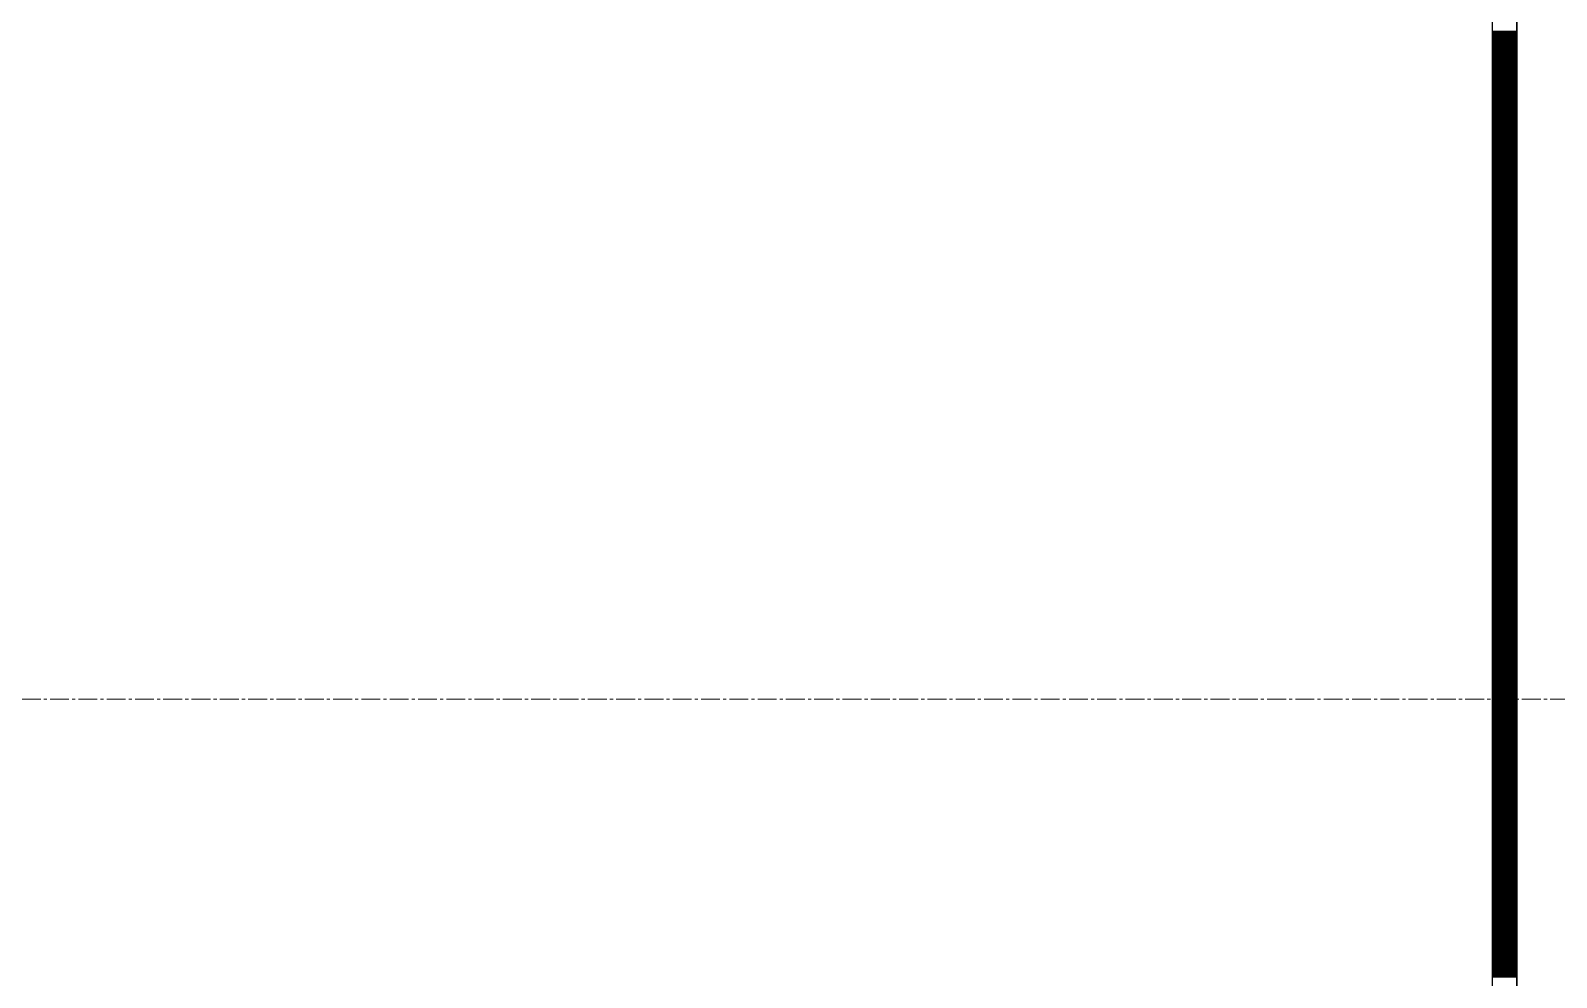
# Model space of a CAD drawing. Header units: millimetres. Extents: x -231292 to 573618, y -153144 to 564035.
# Drawn here: x 7073 to 8613, y 202186 to 203142 of the extents above; entities that cross this region are included whole.
import ezdxf

# ---------------------------------------------------------------- set-up
doc = ezdxf.new("R2010")
doc.units = ezdxf.units.MM
doc.linetypes.add('CENTER2', pattern=[28.575, 19.05, -3.175, 3.175, -3.175])
doc.layers.get('0').update_dxf_attribs({"color": 250})
doc.layers.get('Defpoints').update_dxf_attribs({"color": 250})
for name, color, linetype, lineweight in [('АР_Тонкая', 250, 'Continuous', 5), ('АР_Штриховка', 250, 'Continuous', 0), ('РД_Оси_100', 250, 'Continuous', 0), ('РД_Оси_размер', 250, 'Continuous', 0)]:
    doc.layers.add(name, color=color, linetype=linetype, lineweight=lineweight)
doc.styles.add('style1', font='ARIALN.TTF')
doc.dimstyles.new('Dim100_ареал', dxfattribs={"dimscale": 100, "dimtxt": 2.5, "dimasz": 1, "dimexe": 1, "dimexo": 1, "dimgap": 0.5, "dimtad": 1, "dimzin": 12, "dimdsep": 46, "dimtxsty": 'style1', "dimblk": 'ARCHTICK', "dimcen": 1, "dimdle": 1, "dimclrd": 256, "dimclre": 256, "dimaunit": 1, "dimadec": 0, "dimazin": 3, "dimtfac": 1, "dimtmove": 1, "dimatfit": 3, "dimldrblk": 'OPEN30', "dimfxl": 2, "dimfxlon": 1, "dimtolj": 1, "dimtzin": 0, "dimlwd": 9, "dimlwe": 9, "dimarcsym": 0})

# ---------------------------------------------------------------- blocks, each defined once
blk = doc.blocks.new('_ArchTick')
at = {"color": 0, "linetype": 'ByBlock', "const_width": 0.15}
blk.add_lwpolyline([(-0.5, -0.5), (0.5, 0.5)], dxfattribs=at)
blk = doc.blocks.new('*D175')
at = {"layer": 'Defpoints', "color": 0, "transparency": 16777216}
for p in [(1193587.3, 151813.2), (1194587.3, 151813.2), (1194587.3, 149113.2)]:
    blk.add_point(p, dxfattribs=at)
at = {"layer": 'РД_Оси_размер', "lineweight": 9, "transparency": 16777216}
for p, q in [((1193587.3, 149013.2), (1193587.3, 151913.2)), ((1193787.3, 151813.2), (1193487.3, 151813.2)), ((1193787.3, 149113.2), (1193487.3, 149113.2))]:
    blk.add_line(p, q, dxfattribs=at)
at = {"layer": 'РД_Оси_размер', "lineweight": 9, "transparency": 16777216, "xscale": 100, "yscale": 100, "zscale": 100}
for p, rotation in [((1193587.3, 151813.2), 90), ((1193587.3, 149113.2), 270)]:
    blk.add_blockref('_ArchTick', p, dxfattribs=dict(at, rotation=rotation))
at = {"layer": 'РД_Оси_размер', "color": 0, "transparency": 16777216, "insert": (1193179.9, 150463.2), "char_height": 700, "attachment_point": 5, "rotation": 90, "style": 'style1'}
blk.add_mtext('\\A1;2700', dxfattribs=at)
blk = doc.blocks.new('_Open30')
at = {"color": 0, "linetype": 'ByBlock', "lineweight": -2}
for p, q in [((-1, 0.268), (0, 0)), ((0, 0), (-1, -0.268)), ((0, 0), (-1, 0))]:
    blk.add_line(p, q, dxfattribs=at)
blk = doc.blocks.new('*D176')
at = {"layer": 'Defpoints', "color": 0, "transparency": 16777216}
for p in [(1193587.3, 156013.2), (1194587.3, 156013.2), (1194587.3, 151813.2)]:
    blk.add_point(p, dxfattribs=at)
at = {"layer": 'РД_Оси_размер', "lineweight": 9, "transparency": 16777216}
for p, q in [((1193587.3, 151713.2), (1193587.3, 156113.2)), ((1193787.3, 156013.2), (1193487.3, 156013.2)), ((1193787.3, 151813.2), (1193487.3, 151813.2))]:
    blk.add_line(p, q, dxfattribs=at)
at = {"layer": 'РД_Оси_размер', "lineweight": 9, "transparency": 16777216, "xscale": 100, "yscale": 100, "zscale": 100}
for p, rotation in [((1193587.3, 156013.2), 90), ((1193587.3, 151813.2), 270)]:
    blk.add_blockref('_ArchTick', p, dxfattribs=dict(at, rotation=rotation))
at = {"layer": 'РД_Оси_размер', "color": 0, "transparency": 16777216, "insert": (1193179.9, 153913.2), "char_height": 700, "attachment_point": 5, "rotation": 90, "style": 'style1'}
blk.add_mtext('\\A1;4200', dxfattribs=at)
blk = doc.blocks.new('оси_рен')
at = {"layer": 'РД_Оси_100', "color": 251, "linetype": 'CENTER2', "true_color": 0x636466}
blk.add_line((1225207.916, 151813.25), (1189697.958, 151813.25), dxfattribs=at)
at = {"layer": 'РД_Оси_размер', "color": 251, "true_color": 0x636466}
for base, p1, p2, picture, middle in [((1193587.313, 156013.25), (1194587.313, 151813.25), (1194587.313, 156013.25), '*D176', (1193179.912, 153913.25)), ((1193587.313, 151813.25), (1194587.313, 149113.25), (1194587.313, 151813.25), '*D175', (1193179.912, 150463.25))]:
    dim = blk.add_linear_dim(base=base, p1=p1, p2=p2, angle=90, dimstyle='Dim100_ареал', override={"dimtxt": 7}, dxfattribs=at)
    dim.commit()
    dim.dimension.update_dxf_attribs({"geometry": picture, "text_midpoint": middle})

msp = doc.modelspace()

# ---------------------------------------------------------------- linework, layer by layer
at = {"layer": 'АР_Тонкая', "color": 18, "linetype": 'Continuous', "lineweight": 25, "true_color": 0x000000}
for p, q in [((8548.243, 263866.253), (8548.243, 187666.253)), ((8573.243, 263866.253), (8573.243, 187666.253)), ((8573.243, 187666.253), (8573.243, 263866.253))]:
    msp.add_line(p, q, dxfattribs=at)
at = {"layer": 'АР_Штриховка', "color": 18, "linetype": 'Continuous', "lineweight": 25, "true_color": 0x000000}
for p, q in [((8548.243, 203141.002), (8573.243, 203141.002)), ((8548.243, 203140.002), (8573.243, 203140.002)), ((8548.243, 203139.002), (8573.243, 203139.002)), ((8548.243, 203138.002), (8573.243, 203138.002)), ((8548.243, 203137.002), (8573.243, 203137.002)), ((8548.243, 203136.002), (8573.243, 203136.002)), ((8548.243, 203135.002), (8573.243, 203135.002)), ((8548.243, 203134.002), (8573.243, 203134.002)), ((8548.243, 203133.002), (8573.243, 203133.002)), ((8548.243, 203132.002), (8573.243, 203132.002)), ((8548.243, 203131.002), (8573.243, 203131.002)), ((8548.243, 203130.002), (8573.243, 203130.002)), ((8548.243, 203129.002), (8573.243, 203129.002)), ((8548.243, 203128.002), (8573.243, 203128.002)), ((8548.243, 203127.002), (8573.243, 203127.002)), ((8548.243, 203126.002), (8573.243, 203126.002)), ((8548.243, 203125.002), (8573.243, 203125.002)), ((8548.243, 203124.002), (8573.243, 203124.002)), ((8548.243, 203123.002), (8573.243, 203123.002)), ((8548.243, 203122.002), (8573.243, 203122.002)), ((8548.243, 203121.002), (8573.243, 203121.002)), ((8548.243, 203120.002), (8573.243, 203120.002)), ((8548.243, 203119.002), (8573.243, 203119.002)), ((8548.243, 203118.002), (8573.243, 203118.002)), ((8548.243, 203117.002), (8573.243, 203117.002)), ((8548.243, 203116.002), (8573.243, 203116.002)), ((8548.243, 203115.002), (8573.243, 203115.002)), ((8548.243, 203114.002), (8573.243, 203114.002)), ((8548.243, 203113.002), (8573.243, 203113.002)), ((8548.243, 203112.002), (8573.243, 203112.002)), ((8548.243, 203111.002), (8573.243, 203111.002)), ((8548.243, 203110.002), (8573.243, 203110.002)), ((8548.243, 203109.002), (8573.243, 203109.002)), ((8548.243, 203108.002), (8573.243, 203108.002)), ((8548.243, 203107.002), (8573.243, 203107.002)), ((8548.243, 203106.002), (8573.243, 203106.002)), ((8548.243, 203105.002), (8573.243, 203105.002)), ((8548.243, 203104.002), (8573.243, 203104.002)), ((8548.243, 203103.002), (8573.243, 203103.002)), ((8548.243, 203102.002), (8573.243, 203102.002)), ((8548.243, 203101.002), (8573.243, 203101.002)), ((8548.243, 203100.002), (8573.243, 203100.002)), ((8548.243, 203099.002), (8573.243, 203099.002)), ((8548.243, 203098.002), (8573.243, 203098.002)), ((8548.243, 203097.002), (8573.243, 203097.002)), ((8548.243, 203096.002), (8573.243, 203096.002)), ((8548.243, 203095.002), (8573.243, 203095.002)), ((8548.243, 203094.002), (8573.243, 203094.002)), ((8548.243, 203093.002), (8573.243, 203093.002)), ((8548.243, 203092.002), (8573.243, 203092.002)), ((8548.243, 203091.002), (8573.243, 203091.002)), ((8548.243, 203090.002), (8573.243, 203090.002)), ((8548.243, 203089.002), (8573.243, 203089.002)), ((8548.243, 203088.002), (8573.243, 203088.002)), ((8548.243, 203087.002), (8573.243, 203087.002)), ((8548.243, 203086.002), (8573.243, 203086.002)), ((8548.243, 203085.002), (8573.243, 203085.002)), ((8548.243, 203084.002), (8573.243, 203084.002)), ((8548.243, 203083.002), (8573.243, 203083.002)), ((8548.243, 203082.002), (8573.243, 203082.002)), ((8548.243, 203081.002), (8573.243, 203081.002)), ((8548.243, 203080.002), (8573.243, 203080.002)), ((8548.243, 203079.002), (8573.243, 203079.002)), ((8548.243, 203078.002), (8573.243, 203078.002)), ((8548.243, 203077.002), (8573.243, 203077.002)), ((8548.243, 203076.002), (8573.243, 203076.002)), ((8548.243, 203075.002), (8573.243, 203075.002)), ((8548.243, 203074.002), (8573.243, 203074.002)), ((8548.243, 203073.002), (8573.243, 203073.002)), ((8548.243, 203072.002), (8573.243, 203072.002)), ((8548.243, 203071.002), (8573.243, 203071.002)), ((8548.243, 203070.002), (8573.243, 203070.002)), ((8548.243, 203069.002), (8573.243, 203069.002)), ((8548.243, 203068.002), (8573.243, 203068.002)), ((8548.243, 203067.002), (8573.243, 203067.002)), ((8548.243, 203066.002), (8573.243, 203066.002)), ((8548.243, 203065.002), (8573.243, 203065.002)), ((8548.243, 203064.002), (8573.243, 203064.002)), ((8548.243, 203063.002), (8573.243, 203063.002)), ((8548.243, 203062.002), (8573.243, 203062.002)), ((8548.243, 203061.002), (8573.243, 203061.002)), ((8548.243, 203060.002), (8573.243, 203060.002)), ((8548.243, 203059.002), (8573.243, 203059.002)), ((8548.243, 203058.002), (8573.243, 203058.002)), ((8548.243, 203057.002), (8573.243, 203057.002)), ((8548.243, 203056.002), (8573.243, 203056.002)), ((8548.243, 203055.002), (8573.243, 203055.002)), ((8548.243, 203054.002), (8573.243, 203054.002)), ((8548.243, 203053.002), (8573.243, 203053.002)), ((8548.243, 203052.002), (8573.243, 203052.002)), ((8548.243, 203051.002), (8573.243, 203051.002)), ((8548.243, 203050.002), (8573.243, 203050.002)), ((8548.243, 203049.002), (8573.243, 203049.002)), ((8548.243, 203048.002), (8573.243, 203048.002)), ((8548.243, 203047.002), (8573.243, 203047.002)), ((8548.243, 203046.002), (8573.243, 203046.002)), ((8548.243, 203045.002), (8573.243, 203045.002)), ((8548.243, 203044.002), (8573.243, 203044.002)), ((8548.243, 203043.002), (8573.243, 203043.002)), ((8548.243, 203042.002), (8573.243, 203042.002)), ((8548.243, 203041.002), (8573.243, 203041.002)), ((8548.243, 203040.002), (8573.243, 203040.002)), ((8548.243, 203039.002), (8573.243, 203039.002)), ((8548.243, 203038.002), (8573.243, 203038.002)), ((8548.243, 203037.002), (8573.243, 203037.002)), ((8548.243, 203036.002), (8573.243, 203036.002)), ((8548.243, 203035.002), (8573.243, 203035.002)), ((8548.243, 203034.002), (8573.243, 203034.002)), ((8548.243, 203033.002), (8573.243, 203033.002)), ((8548.243, 203032.002), (8573.243, 203032.002)), ((8548.243, 203031.002), (8573.243, 203031.002)), ((8548.243, 203030.002), (8573.243, 203030.002)), ((8548.243, 203029.002), (8573.243, 203029.002)), ((8548.243, 203028.002), (8573.243, 203028.002)), ((8548.243, 203027.002), (8573.243, 203027.002)), ((8548.243, 203026.002), (8573.243, 203026.002)), ((8548.243, 203025.002), (8573.243, 203025.002)), ((8548.243, 203024.002), (8573.243, 203024.002)), ((8548.243, 203023.002), (8573.243, 203023.002)), ((8548.243, 203022.002), (8573.243, 203022.002)), ((8548.243, 203021.002), (8573.243, 203021.002)), ((8548.243, 203020.002), (8573.243, 203020.002)), ((8548.243, 203019.002), (8573.243, 203019.002)), ((8548.243, 203018.002), (8573.243, 203018.002)), ((8548.243, 203017.002), (8573.243, 203017.002)), ((8548.243, 203016.002), (8573.243, 203016.002)), ((8548.243, 203015.002), (8573.243, 203015.002)), ((8548.243, 203014.002), (8573.243, 203014.002)), ((8548.243, 203013.002), (8573.243, 203013.002)), ((8548.243, 203012.002), (8573.243, 203012.002)), ((8548.243, 203011.002), (8573.243, 203011.002)), ((8548.243, 203010.002), (8573.243, 203010.002)), ((8548.243, 203009.002), (8573.243, 203009.002)), ((8548.243, 203008.002), (8573.243, 203008.002)), ((8548.243, 203007.002), (8573.243, 203007.002)), ((8548.243, 203006.002), (8573.243, 203006.002)), ((8548.243, 203005.002), (8573.243, 203005.002)), ((8548.243, 203004.002), (8573.243, 203004.002)), ((8548.243, 203003.002), (8573.243, 203003.002)), ((8548.243, 203002.002), (8573.243, 203002.002)), ((8548.243, 203001.002), (8573.243, 203001.002)), ((8548.243, 203000.002), (8573.243, 203000.002)), ((8548.243, 202999.002), (8573.243, 202999.002)), ((8548.243, 202998.002), (8573.243, 202998.002)), ((8548.243, 202997.002), (8573.243, 202997.002)), ((8548.243, 202996.002), (8573.243, 202996.002)), ((8548.243, 202995.002), (8573.243, 202995.002)), ((8548.243, 202994.002), (8573.243, 202994.002)), ((8548.243, 202993.002), (8573.243, 202993.002)), ((8548.243, 202992.002), (8573.243, 202992.002)), ((8548.243, 202991.002), (8573.243, 202991.002)), ((8548.243, 202990.002), (8573.243, 202990.002)), ((8548.243, 202989.002), (8573.243, 202989.002)), ((8548.243, 202988.002), (8573.243, 202988.002)), ((8548.243, 202987.002), (8573.243, 202987.002)), ((8548.243, 202986.002), (8573.243, 202986.002)), ((8548.243, 202985.002), (8573.243, 202985.002)), ((8548.243, 202984.002), (8573.243, 202984.002)), ((8548.243, 202983.002), (8573.243, 202983.002)), ((8548.243, 202982.002), (8573.243, 202982.002)), ((8548.243, 202981.002), (8573.243, 202981.002)), ((8548.243, 202980.002), (8573.243, 202980.002)), ((8548.243, 202979.002), (8573.243, 202979.002)), ((8548.243, 202978.002), (8573.243, 202978.002)), ((8548.243, 202977.002), (8573.243, 202977.002)), ((8548.243, 202976.002), (8573.243, 202976.002)), ((8548.243, 202975.002), (8573.243, 202975.002)), ((8548.243, 202974.002), (8573.243, 202974.002)), ((8548.243, 202973.002), (8573.243, 202973.002)), ((8548.243, 202972.002), (8573.243, 202972.002)), ((8548.243, 202971.002), (8573.243, 202971.002)), ((8548.243, 202970.002), (8573.243, 202970.002)), ((8548.243, 202969.002), (8573.243, 202969.002)), ((8548.243, 202968.002), (8573.243, 202968.002)), ((8548.243, 202967.002), (8573.243, 202967.002)), ((8548.243, 202966.002), (8573.243, 202966.002)), ((8548.243, 202965.002), (8573.243, 202965.002)), ((8548.243, 202964.002), (8573.243, 202964.002)), ((8548.243, 202963.002), (8573.243, 202963.002)), ((8548.243, 202962.002), (8573.243, 202962.002)), ((8548.243, 202961.002), (8573.243, 202961.002)), ((8548.243, 202960.002), (8573.243, 202960.002)), ((8548.243, 202959.002), (8573.243, 202959.002)), ((8548.243, 202958.002), (8573.243, 202958.002)), ((8548.243, 202957.002), (8573.243, 202957.002)), ((8548.243, 202956.002), (8573.243, 202956.002)), ((8548.243, 202955.002), (8573.243, 202955.002)), ((8548.243, 202954.002), (8573.243, 202954.002)), ((8548.243, 202953.002), (8573.243, 202953.002)), ((8548.243, 202952.002), (8573.243, 202952.002)), ((8548.243, 202951.002), (8573.243, 202951.002)), ((8548.243, 202950.002), (8573.243, 202950.002)), ((8548.243, 202949.002), (8573.243, 202949.002)), ((8548.243, 202948.002), (8573.243, 202948.002)), ((8548.243, 202947.002), (8573.243, 202947.002)), ((8548.243, 202946.002), (8573.243, 202946.002)), ((8548.243, 202945.002), (8573.243, 202945.002)), ((8548.243, 202944.002), (8573.243, 202944.002)), ((8548.243, 202943.002), (8573.243, 202943.002)), ((8548.243, 202942.002), (8573.243, 202942.002)), ((8548.243, 202941.002), (8573.243, 202941.002)), ((8548.243, 202940.002), (8573.243, 202940.002)), ((8548.243, 202939.002), (8573.243, 202939.002)), ((8548.243, 202938.002), (8573.243, 202938.002)), ((8548.243, 202937.002), (8573.243, 202937.002)), ((8548.243, 202936.002), (8573.243, 202936.002)), ((8548.243, 202935.002), (8573.243, 202935.002)), ((8548.243, 202934.002), (8573.243, 202934.002)), ((8548.243, 202933.002), (8573.243, 202933.002)), ((8548.243, 202932.002), (8573.243, 202932.002)), ((8548.243, 202931.002), (8573.243, 202931.002)), ((8548.243, 202930.002), (8573.243, 202930.002)), ((8548.243, 202929.002), (8573.243, 202929.002)), ((8548.243, 202928.002), (8573.243, 202928.002)), ((8548.243, 202927.002), (8573.243, 202927.002)), ((8548.243, 202926.002), (8573.243, 202926.002)), ((8548.243, 202925.002), (8573.243, 202925.002)), ((8548.243, 202924.002), (8573.243, 202924.002)), ((8548.243, 202923.002), (8573.243, 202923.002)), ((8548.243, 202922.002), (8573.243, 202922.002)), ((8548.243, 202921.002), (8573.243, 202921.002)), ((8548.243, 202920.002), (8573.243, 202920.002)), ((8548.243, 202919.002), (8573.243, 202919.002)), ((8548.243, 202918.002), (8573.243, 202918.002)), ((8548.243, 202917.002), (8573.243, 202917.002)), ((8548.243, 202916.002), (8573.243, 202916.002)), ((8548.243, 202915.002), (8573.243, 202915.002)), ((8548.243, 202914.002), (8573.243, 202914.002)), ((8548.243, 202913.002), (8573.243, 202913.002)), ((8548.243, 202912.002), (8573.243, 202912.002)), ((8548.243, 202911.002), (8573.243, 202911.002)), ((8548.243, 202910.002), (8573.243, 202910.002)), ((8548.243, 202909.002), (8573.243, 202909.002)), ((8548.243, 202908.002), (8573.243, 202908.002)), ((8548.243, 202907.002), (8573.243, 202907.002)), ((8548.243, 202906.002), (8573.243, 202906.002)), ((8548.243, 202905.002), (8573.243, 202905.002)), ((8548.243, 202904.002), (8573.243, 202904.002)), ((8548.243, 202903.002), (8573.243, 202903.002)), ((8548.243, 202902.002), (8573.243, 202902.002)), ((8548.243, 202901.002), (8573.243, 202901.002)), ((8548.243, 202900.002), (8573.243, 202900.002)), ((8548.243, 202899.002), (8573.243, 202899.002)), ((8548.243, 202898.002), (8573.243, 202898.002)), ((8548.243, 202897.002), (8573.243, 202897.002)), ((8548.243, 202896.002), (8573.243, 202896.002)), ((8548.243, 202895.002), (8573.243, 202895.002)), ((8548.243, 202894.002), (8573.243, 202894.002)), ((8548.243, 202893.002), (8573.243, 202893.002)), ((8548.243, 202892.002), (8573.243, 202892.002)), ((8548.243, 202891.002), (8573.243, 202891.002)), ((8548.243, 202890.002), (8573.243, 202890.002)), ((8548.243, 202889.002), (8573.243, 202889.002)), ((8548.243, 202888.002), (8573.243, 202888.002)), ((8548.243, 202887.002), (8573.243, 202887.002)), ((8548.243, 202886.002), (8573.243, 202886.002)), ((8548.243, 202885.002), (8573.243, 202885.002)), ((8548.243, 202884.002), (8573.243, 202884.002)), ((8548.243, 202883.002), (8573.243, 202883.002)), ((8548.243, 202882.002), (8573.243, 202882.002)), ((8548.243, 202881.002), (8573.243, 202881.002)), ((8548.243, 202880.002), (8573.243, 202880.002)), ((8548.243, 202879.002), (8573.243, 202879.002)), ((8548.243, 202878.002), (8573.243, 202878.002)), ((8548.243, 202877.002), (8573.243, 202877.002)), ((8548.243, 202876.002), (8573.243, 202876.002)), ((8548.243, 202875.002), (8573.243, 202875.002)), ((8548.243, 202874.002), (8573.243, 202874.002)), ((8548.243, 202873.002), (8573.243, 202873.002)), ((8548.243, 202872.002), (8573.243, 202872.002)), ((8548.243, 202871.002), (8573.243, 202871.002)), ((8548.243, 202870.002), (8573.243, 202870.002)), ((8548.243, 202869.002), (8573.243, 202869.002)), ((8548.243, 202868.002), (8573.243, 202868.002)), ((8548.243, 202867.002), (8573.243, 202867.002)), ((8548.243, 202866.002), (8573.243, 202866.002)), ((8548.243, 202865.002), (8573.243, 202865.002)), ((8548.243, 202864.002), (8573.243, 202864.002)), ((8548.243, 202863.002), (8573.243, 202863.002)), ((8548.243, 202862.002), (8573.243, 202862.002)), ((8548.243, 202861.002), (8573.243, 202861.002)), ((8548.243, 202860.002), (8573.243, 202860.002)), ((8548.243, 202859.002), (8573.243, 202859.002)), ((8548.243, 202858.002), (8573.243, 202858.002)), ((8548.243, 202857.002), (8573.243, 202857.002)), ((8548.243, 202856.002), (8573.243, 202856.002)), ((8548.243, 202855.002), (8573.243, 202855.002)), ((8548.243, 202854.002), (8573.243, 202854.002)), ((8548.243, 202853.002), (8573.243, 202853.002)), ((8548.243, 202852.002), (8573.243, 202852.002)), ((8548.243, 202851.002), (8573.243, 202851.002)), ((8548.243, 202850.002), (8573.243, 202850.002)), ((8548.243, 202849.002), (8573.243, 202849.002)), ((8548.243, 202848.002), (8573.243, 202848.002)), ((8548.243, 202847.002), (8573.243, 202847.002)), ((8548.243, 202846.002), (8573.243, 202846.002)), ((8548.243, 202845.002), (8573.243, 202845.002)), ((8548.243, 202844.002), (8573.243, 202844.002)), ((8548.243, 202843.002), (8573.243, 202843.002)), ((8548.243, 202842.002), (8573.243, 202842.002)), ((8548.243, 202841.002), (8573.243, 202841.002)), ((8548.243, 202840.002), (8573.243, 202840.002)), ((8548.243, 202839.002), (8573.243, 202839.002)), ((8548.243, 202838.002), (8573.243, 202838.002)), ((8548.243, 202837.002), (8573.243, 202837.002)), ((8548.243, 202836.002), (8573.243, 202836.002)), ((8548.243, 202835.002), (8573.243, 202835.002)), ((8548.243, 202834.002), (8573.243, 202834.002)), ((8548.243, 202833.002), (8573.243, 202833.002)), ((8548.243, 202832.002), (8573.243, 202832.002)), ((8548.243, 202831.002), (8573.243, 202831.002)), ((8548.243, 202830.002), (8573.243, 202830.002)), ((8548.243, 202829.002), (8573.243, 202829.002)), ((8548.243, 202828.002), (8573.243, 202828.002)), ((8548.243, 202827.002), (8573.243, 202827.002)), ((8548.243, 202826.002), (8573.243, 202826.002)), ((8548.243, 202825.002), (8573.243, 202825.002)), ((8548.243, 202824.002), (8573.243, 202824.002)), ((8548.243, 202823.002), (8573.243, 202823.002)), ((8548.243, 202822.002), (8573.243, 202822.002)), ((8548.243, 202821.002), (8573.243, 202821.002)), ((8548.243, 202820.002), (8573.243, 202820.002)), ((8548.243, 202819.002), (8573.243, 202819.002)), ((8548.243, 202818.002), (8573.243, 202818.002)), ((8548.243, 202817.002), (8573.243, 202817.002)), ((8548.243, 202816.002), (8573.243, 202816.002)), ((8548.243, 202815.002), (8573.243, 202815.002)), ((8548.243, 202814.002), (8573.243, 202814.002)), ((8548.243, 202813.002), (8573.243, 202813.002)), ((8548.243, 202812.002), (8573.243, 202812.002)), ((8548.243, 202811.002), (8573.243, 202811.002)), ((8548.243, 202810.002), (8573.243, 202810.002)), ((8548.243, 202809.002), (8573.243, 202809.002)), ((8548.243, 202808.002), (8573.243, 202808.002)), ((8548.243, 202807.002), (8573.243, 202807.002)), ((8548.243, 202806.002), (8573.243, 202806.002)), ((8548.243, 202805.002), (8573.243, 202805.002)), ((8548.243, 202804.002), (8573.243, 202804.002)), ((8548.243, 202803.002), (8573.243, 202803.002)), ((8548.243, 202802.002), (8573.243, 202802.002)), ((8548.243, 202801.002), (8573.243, 202801.002)), ((8548.243, 202800.002), (8573.243, 202800.002)), ((8548.243, 202799.002), (8573.243, 202799.002)), ((8548.243, 202798.002), (8573.243, 202798.002)), ((8548.243, 202797.002), (8573.243, 202797.002)), ((8548.243, 202796.002), (8573.243, 202796.002)), ((8548.243, 202795.002), (8573.243, 202795.002)), ((8548.243, 202794.002), (8573.243, 202794.002)), ((8548.243, 202793.002), (8573.243, 202793.002)), ((8548.243, 202792.002), (8573.243, 202792.002)), ((8548.243, 202791.002), (8573.243, 202791.002)), ((8548.243, 202790.002), (8573.243, 202790.002)), ((8548.243, 202789.002), (8573.243, 202789.002)), ((8548.243, 202788.002), (8573.243, 202788.002)), ((8548.243, 202787.002), (8573.243, 202787.002)), ((8548.243, 202786.002), (8573.243, 202786.002)), ((8548.243, 202785.002), (8573.243, 202785.002)), ((8548.243, 202784.002), (8573.243, 202784.002)), ((8548.243, 202783.002), (8573.243, 202783.002)), ((8548.243, 202782.002), (8573.243, 202782.002)), ((8548.243, 202781.002), (8573.243, 202781.002)), ((8548.243, 202780.002), (8573.243, 202780.002)), ((8548.243, 202779.002), (8573.243, 202779.002)), ((8548.243, 202778.002), (8573.243, 202778.002)), ((8548.243, 202777.002), (8573.243, 202777.002)), ((8548.243, 202776.002), (8573.243, 202776.002)), ((8548.243, 202775.002), (8573.243, 202775.002)), ((8548.243, 202774.002), (8573.243, 202774.002)), ((8548.243, 202773.002), (8573.243, 202773.002)), ((8548.243, 202772.002), (8573.243, 202772.002)), ((8548.243, 202771.002), (8573.243, 202771.002)), ((8548.243, 202770.002), (8573.243, 202770.002)), ((8548.243, 202769.002), (8573.243, 202769.002)), ((8548.243, 202768.002), (8573.243, 202768.002)), ((8548.243, 202767.002), (8573.243, 202767.002)), ((8548.243, 202766.002), (8573.243, 202766.002)), ((8548.243, 202765.002), (8573.243, 202765.002)), ((8548.243, 202764.002), (8573.243, 202764.002)), ((8548.243, 202763.002), (8573.243, 202763.002)), ((8548.243, 202762.002), (8573.243, 202762.002)), ((8548.243, 202761.002), (8573.243, 202761.002)), ((8548.243, 202760.002), (8573.243, 202760.002)), ((8548.243, 202759.002), (8573.243, 202759.002)), ((8548.243, 202758.002), (8573.243, 202758.002)), ((8548.243, 202757.002), (8573.243, 202757.002)), ((8548.243, 202756.002), (8573.243, 202756.002)), ((8548.243, 202755.002), (8573.243, 202755.002)), ((8548.243, 202754.002), (8573.243, 202754.002)), ((8548.243, 202753.002), (8573.243, 202753.002)), ((8548.243, 202752.002), (8573.243, 202752.002)), ((8548.243, 202751.002), (8573.243, 202751.002)), ((8548.243, 202750.002), (8573.243, 202750.002)), ((8548.243, 202749.002), (8573.243, 202749.002)), ((8548.243, 202748.002), (8573.243, 202748.002)), ((8548.243, 202747.002), (8573.243, 202747.002)), ((8548.243, 202746.002), (8573.243, 202746.002)), ((8548.243, 202745.002), (8573.243, 202745.002)), ((8548.243, 202744.002), (8573.243, 202744.002)), ((8548.243, 202743.002), (8573.243, 202743.002)), ((8548.243, 202742.002), (8573.243, 202742.002)), ((8548.243, 202741.002), (8573.243, 202741.002)), ((8548.243, 202740.002), (8573.243, 202740.002)), ((8548.243, 202739.002), (8573.243, 202739.002)), ((8548.243, 202738.002), (8573.243, 202738.002)), ((8548.243, 202737.002), (8573.243, 202737.002)), ((8548.243, 202736.002), (8573.243, 202736.002)), ((8548.243, 202735.002), (8573.243, 202735.002)), ((8548.243, 202734.002), (8573.243, 202734.002)), ((8548.243, 202733.002), (8573.243, 202733.002)), ((8548.243, 202732.002), (8573.243, 202732.002)), ((8548.243, 202731.002), (8573.243, 202731.002)), ((8548.243, 202730.002), (8573.243, 202730.002)), ((8548.243, 202729.002), (8573.243, 202729.002)), ((8548.243, 202728.002), (8573.243, 202728.002)), ((8548.243, 202727.002), (8573.243, 202727.002)), ((8548.243, 202726.002), (8573.243, 202726.002)), ((8548.243, 202725.002), (8573.243, 202725.002)), ((8548.243, 202724.002), (8573.243, 202724.002)), ((8548.243, 202723.002), (8573.243, 202723.002)), ((8548.243, 202722.002), (8573.243, 202722.002)), ((8548.243, 202721.002), (8573.243, 202721.002)), ((8548.243, 202720.002), (8573.243, 202720.002)), ((8548.243, 202719.002), (8573.243, 202719.002)), ((8548.243, 202718.002), (8573.243, 202718.002)), ((8548.243, 202717.002), (8573.243, 202717.002)), ((8548.243, 202716.002), (8573.243, 202716.002)), ((8548.243, 202715.002), (8573.243, 202715.002)), ((8548.243, 202714.002), (8573.243, 202714.002)), ((8548.243, 202713.002), (8573.243, 202713.002)), ((8548.243, 202712.002), (8573.243, 202712.002)), ((8548.243, 202711.002), (8573.243, 202711.002)), ((8548.243, 202710.002), (8573.243, 202710.002)), ((8548.243, 202709.002), (8573.243, 202709.002)), ((8548.243, 202708.002), (8573.243, 202708.002)), ((8548.243, 202707.002), (8573.243, 202707.002)), ((8548.243, 202706.002), (8573.243, 202706.002)), ((8548.243, 202705.002), (8573.243, 202705.002)), ((8548.243, 202704.002), (8573.243, 202704.002)), ((8548.243, 202703.002), (8573.243, 202703.002)), ((8548.243, 202702.002), (8573.243, 202702.002)), ((8548.243, 202701.002), (8573.243, 202701.002)), ((8548.243, 202700.002), (8573.243, 202700.002)), ((8548.243, 202699.002), (8573.243, 202699.002)), ((8548.243, 202698.002), (8573.243, 202698.002)), ((8548.243, 202697.002), (8573.243, 202697.002)), ((8548.243, 202696.002), (8573.243, 202696.002)), ((8548.243, 202695.002), (8573.243, 202695.002)), ((8548.243, 202694.002), (8573.243, 202694.002)), ((8548.243, 202693.002), (8573.243, 202693.002)), ((8548.243, 202692.002), (8573.243, 202692.002)), ((8548.243, 202691.002), (8573.243, 202691.002)), ((8548.243, 202690.002), (8573.243, 202690.002)), ((8548.243, 202689.002), (8573.243, 202689.002)), ((8548.243, 202688.002), (8573.243, 202688.002)), ((8548.243, 202687.002), (8573.243, 202687.002)), ((8548.243, 202686.002), (8573.243, 202686.002)), ((8548.243, 202685.002), (8573.243, 202685.002)), ((8548.243, 202684.002), (8573.243, 202684.002)), ((8548.243, 202683.002), (8573.243, 202683.002)), ((8548.243, 202682.002), (8573.243, 202682.002)), ((8548.243, 202681.002), (8573.243, 202681.002)), ((8548.243, 202680.002), (8573.243, 202680.002)), ((8548.243, 202679.002), (8573.243, 202679.002)), ((8548.243, 202678.002), (8573.243, 202678.002)), ((8548.243, 202677.002), (8573.243, 202677.002)), ((8548.243, 202676.002), (8573.243, 202676.002)), ((8548.243, 202675.002), (8573.243, 202675.002)), ((8548.243, 202674.002), (8573.243, 202674.002)), ((8548.243, 202673.002), (8573.243, 202673.002)), ((8548.243, 202672.002), (8573.243, 202672.002)), ((8548.243, 202671.002), (8573.243, 202671.002)), ((8548.243, 202670.002), (8573.243, 202670.002)), ((8548.243, 202669.002), (8573.243, 202669.002)), ((8548.243, 202668.002), (8573.243, 202668.002)), ((8548.243, 202667.002), (8573.243, 202667.002)), ((8548.243, 202666.002), (8573.243, 202666.002)), ((8548.243, 202665.002), (8573.243, 202665.002)), ((8548.243, 202664.002), (8573.243, 202664.002)), ((8548.243, 202663.002), (8573.243, 202663.002)), ((8548.243, 202662.002), (8573.243, 202662.002)), ((8548.243, 202661.002), (8573.243, 202661.002)), ((8548.243, 202660.002), (8573.243, 202660.002)), ((8548.243, 202659.002), (8573.243, 202659.002)), ((8548.243, 202658.002), (8573.243, 202658.002)), ((8548.243, 202657.002), (8573.243, 202657.002)), ((8548.243, 202656.002), (8573.243, 202656.002)), ((8548.243, 202655.002), (8573.243, 202655.002)), ((8548.243, 202654.002), (8573.243, 202654.002)), ((8548.243, 202653.002), (8573.243, 202653.002)), ((8548.243, 202652.002), (8573.243, 202652.002)), ((8548.243, 202651.002), (8573.243, 202651.002)), ((8548.243, 202650.002), (8573.243, 202650.002)), ((8548.243, 202649.002), (8573.243, 202649.002)), ((8548.243, 202648.002), (8573.243, 202648.002)), ((8548.243, 202647.002), (8573.243, 202647.002)), ((8548.243, 202646.002), (8573.243, 202646.002)), ((8548.243, 202645.002), (8573.243, 202645.002)), ((8548.243, 202644.002), (8573.243, 202644.002)), ((8548.243, 202643.002), (8573.243, 202643.002)), ((8548.243, 202642.002), (8573.243, 202642.002)), ((8548.243, 202641.002), (8573.243, 202641.002)), ((8548.243, 202640.002), (8573.243, 202640.002)), ((8548.243, 202639.002), (8573.243, 202639.002)), ((8548.243, 202638.002), (8573.243, 202638.002)), ((8548.243, 202637.002), (8573.243, 202637.002)), ((8548.243, 202636.002), (8573.243, 202636.002)), ((8548.243, 202635.002), (8573.243, 202635.002)), ((8548.243, 202634.002), (8573.243, 202634.002)), ((8548.243, 202633.002), (8573.243, 202633.002)), ((8548.243, 202632.002), (8573.243, 202632.002)), ((8548.243, 202631.002), (8573.243, 202631.002)), ((8548.243, 202630.002), (8573.243, 202630.002)), ((8548.243, 202629.002), (8573.243, 202629.002)), ((8548.243, 202628.002), (8573.243, 202628.002)), ((8548.243, 202627.002), (8573.243, 202627.002)), ((8548.243, 202626.002), (8573.243, 202626.002)), ((8548.243, 202625.002), (8573.243, 202625.002)), ((8548.243, 202624.002), (8573.243, 202624.002)), ((8548.243, 202623.002), (8573.243, 202623.002)), ((8548.243, 202622.002), (8573.243, 202622.002)), ((8548.243, 202621.002), (8573.243, 202621.002)), ((8548.243, 202620.002), (8573.243, 202620.002)), ((8548.243, 202619.002), (8573.243, 202619.002)), ((8548.243, 202618.002), (8573.243, 202618.002)), ((8548.243, 202617.002), (8573.243, 202617.002)), ((8548.243, 202616.002), (8573.243, 202616.002)), ((8548.243, 202615.002), (8573.243, 202615.002)), ((8548.243, 202614.002), (8573.243, 202614.002)), ((8548.243, 202613.002), (8573.243, 202613.002)), ((8548.243, 202612.002), (8573.243, 202612.002)), ((8548.243, 202611.002), (8573.243, 202611.002)), ((8548.243, 202610.002), (8573.243, 202610.002)), ((8548.243, 202609.002), (8573.243, 202609.002)), ((8548.243, 202608.002), (8573.243, 202608.002)), ((8548.243, 202607.002), (8573.243, 202607.002)), ((8548.243, 202606.002), (8573.243, 202606.002)), ((8548.243, 202605.002), (8573.243, 202605.002)), ((8548.243, 202604.002), (8573.243, 202604.002)), ((8548.243, 202603.002), (8573.243, 202603.002)), ((8548.243, 202602.002), (8573.243, 202602.002)), ((8548.243, 202601.002), (8573.243, 202601.002)), ((8548.243, 202600.002), (8573.243, 202600.002)), ((8548.243, 202599.002), (8573.243, 202599.002)), ((8548.243, 202598.002), (8573.243, 202598.002)), ((8548.243, 202597.002), (8573.243, 202597.002)), ((8548.243, 202596.002), (8573.243, 202596.002)), ((8548.243, 202595.002), (8573.243, 202595.002)), ((8548.243, 202594.002), (8573.243, 202594.002)), ((8548.243, 202593.002), (8573.243, 202593.002)), ((8548.243, 202592.002), (8573.243, 202592.002)), ((8548.243, 202591.002), (8573.243, 202591.002)), ((8548.243, 202590.002), (8573.243, 202590.002)), ((8548.243, 202589.002), (8573.243, 202589.002)), ((8548.243, 202588.002), (8573.243, 202588.002)), ((8548.243, 202587.002), (8573.243, 202587.002)), ((8548.243, 202586.002), (8573.243, 202586.002)), ((8548.243, 202585.002), (8573.243, 202585.002)), ((8548.243, 202584.002), (8573.243, 202584.002)), ((8548.243, 202583.002), (8573.243, 202583.002)), ((8548.243, 202582.002), (8573.243, 202582.002)), ((8548.243, 202581.002), (8573.243, 202581.002)), ((8548.243, 202580.002), (8573.243, 202580.002)), ((8548.243, 202579.002), (8573.243, 202579.002)), ((8548.243, 202578.002), (8573.243, 202578.002)), ((8548.243, 202577.002), (8573.243, 202577.002)), ((8548.243, 202576.002), (8573.243, 202576.002)), ((8548.243, 202575.002), (8573.243, 202575.002)), ((8548.243, 202574.002), (8573.243, 202574.002)), ((8548.243, 202573.002), (8573.243, 202573.002)), ((8548.243, 202572.002), (8573.243, 202572.002)), ((8548.243, 202571.002), (8573.243, 202571.002)), ((8548.243, 202570.002), (8573.243, 202570.002)), ((8548.243, 202569.002), (8573.243, 202569.002)), ((8548.243, 202568.002), (8573.243, 202568.002)), ((8548.243, 202567.002), (8573.243, 202567.002)), ((8548.243, 202566.002), (8573.243, 202566.002)), ((8548.243, 202565.002), (8573.243, 202565.002)), ((8548.243, 202564.002), (8573.243, 202564.002)), ((8548.243, 202563.002), (8573.243, 202563.002)), ((8548.243, 202562.002), (8573.243, 202562.002)), ((8548.243, 202561.002), (8573.243, 202561.002)), ((8548.243, 202560.002), (8573.243, 202560.002)), ((8548.243, 202559.002), (8573.243, 202559.002)), ((8548.243, 202558.002), (8573.243, 202558.002)), ((8548.243, 202557.002), (8573.243, 202557.002)), ((8548.243, 202556.002), (8573.243, 202556.002)), ((8548.243, 202555.002), (8573.243, 202555.002)), ((8548.243, 202554.002), (8573.243, 202554.002)), ((8548.243, 202553.002), (8573.243, 202553.002)), ((8548.243, 202552.002), (8573.243, 202552.002)), ((8548.243, 202551.002), (8573.243, 202551.002)), ((8548.243, 202550.002), (8573.243, 202550.002)), ((8548.243, 202549.002), (8573.243, 202549.002)), ((8548.243, 202548.002), (8573.243, 202548.002)), ((8548.243, 202547.002), (8573.243, 202547.002)), ((8548.243, 202546.002), (8573.243, 202546.002)), ((8548.243, 202545.002), (8573.243, 202545.002)), ((8548.243, 202544.002), (8573.243, 202544.002)), ((8548.243, 202543.002), (8573.243, 202543.002)), ((8548.243, 202542.002), (8573.243, 202542.002)), ((8548.243, 202541.002), (8573.243, 202541.002)), ((8548.243, 202540.002), (8573.243, 202540.002)), ((8548.243, 202539.002), (8573.243, 202539.002)), ((8548.243, 202538.002), (8573.243, 202538.002)), ((8548.243, 202537.002), (8573.243, 202537.002)), ((8548.243, 202536.002), (8573.243, 202536.002)), ((8548.243, 202535.002), (8573.243, 202535.002)), ((8548.243, 202534.002), (8573.243, 202534.002)), ((8548.243, 202533.002), (8573.243, 202533.002)), ((8548.243, 202532.002), (8573.243, 202532.002)), ((8548.243, 202531.002), (8573.243, 202531.002)), ((8548.243, 202530.002), (8573.243, 202530.002)), ((8548.243, 202529.002), (8573.243, 202529.002)), ((8548.243, 202528.002), (8573.243, 202528.002)), ((8548.243, 202527.002), (8573.243, 202527.002)), ((8548.243, 202526.002), (8573.243, 202526.002)), ((8548.243, 202525.002), (8573.243, 202525.002)), ((8548.243, 202524.002), (8573.243, 202524.002)), ((8548.243, 202523.002), (8573.243, 202523.002)), ((8548.243, 202522.002), (8573.243, 202522.002)), ((8548.243, 202521.002), (8573.243, 202521.002)), ((8548.243, 202520.002), (8573.243, 202520.002)), ((8548.243, 202519.002), (8573.243, 202519.002)), ((8548.243, 202518.002), (8573.243, 202518.002)), ((8548.243, 202517.002), (8573.243, 202517.002)), ((8548.243, 202516.002), (8573.243, 202516.002)), ((8548.243, 202515.002), (8573.243, 202515.002)), ((8548.243, 202514.002), (8573.243, 202514.002)), ((8548.243, 202513.002), (8573.243, 202513.002)), ((8548.243, 202512.002), (8573.243, 202512.002)), ((8548.243, 202511.002), (8573.243, 202511.002)), ((8548.243, 202510.002), (8573.243, 202510.002)), ((8548.243, 202509.002), (8573.243, 202509.002)), ((8548.243, 202508.002), (8573.243, 202508.002)), ((8548.243, 202507.002), (8573.243, 202507.002)), ((8548.243, 202506.002), (8573.243, 202506.002)), ((8548.243, 202505.002), (8573.243, 202505.002)), ((8548.243, 202504.002), (8573.243, 202504.002)), ((8548.243, 202503.002), (8573.243, 202503.002)), ((8548.243, 202502.002), (8573.243, 202502.002)), ((8548.243, 202501.002), (8573.243, 202501.002)), ((8548.243, 202500.002), (8573.243, 202500.002)), ((8548.243, 202499.002), (8573.243, 202499.002)), ((8548.243, 202498.002), (8573.243, 202498.002)), ((8548.243, 202497.002), (8573.243, 202497.002)), ((8548.243, 202496.002), (8573.243, 202496.002)), ((8548.243, 202495.002), (8573.243, 202495.002)), ((8548.243, 202494.002), (8573.243, 202494.002)), ((8548.243, 202493.002), (8573.243, 202493.002)), ((8548.243, 202492.002), (8573.243, 202492.002)), ((8548.243, 202491.002), (8573.243, 202491.002)), ((8548.243, 202490.002), (8573.243, 202490.002)), ((8548.243, 202489.002), (8573.243, 202489.002)), ((8548.243, 202488.002), (8573.243, 202488.002)), ((8548.243, 202487.002), (8573.243, 202487.002)), ((8548.243, 202486.002), (8573.243, 202486.002)), ((8548.243, 202485.002), (8573.243, 202485.002)), ((8548.243, 202484.002), (8573.243, 202484.002)), ((8548.243, 202483.002), (8573.243, 202483.002)), ((8548.243, 202482.002), (8573.243, 202482.002)), ((8548.243, 202481.002), (8573.243, 202481.002)), ((8548.243, 202480.002), (8573.243, 202480.002)), ((8548.243, 202479.002), (8573.243, 202479.002)), ((8548.243, 202478.002), (8573.243, 202478.002)), ((8548.243, 202477.002), (8573.243, 202477.002)), ((8548.243, 202476.002), (8573.243, 202476.002)), ((8548.243, 202475.002), (8573.243, 202475.002)), ((8548.243, 202474.002), (8573.243, 202474.002)), ((8548.243, 202473.002), (8573.243, 202473.002)), ((8548.243, 202472.002), (8573.243, 202472.002)), ((8548.243, 202471.002), (8573.243, 202471.002)), ((8548.243, 202470.002), (8573.243, 202470.002)), ((8548.243, 202469.002), (8573.243, 202469.002)), ((8548.243, 202468.002), (8573.243, 202468.002)), ((8548.243, 202467.002), (8573.243, 202467.002)), ((8548.243, 202466.002), (8573.243, 202466.002)), ((8548.243, 202465.002), (8573.243, 202465.002)), ((8548.243, 202464.002), (8573.243, 202464.002)), ((8548.243, 202463.002), (8573.243, 202463.002)), ((8548.243, 202462.002), (8573.243, 202462.002)), ((8548.243, 202461.002), (8573.243, 202461.002)), ((8548.243, 202460.002), (8573.243, 202460.002)), ((8548.243, 202459.002), (8573.243, 202459.002)), ((8548.243, 202458.002), (8573.243, 202458.002)), ((8548.243, 202457.002), (8573.243, 202457.002)), ((8548.243, 202456.002), (8573.243, 202456.002)), ((8548.243, 202455.002), (8573.243, 202455.002)), ((8548.243, 202454.002), (8573.243, 202454.002)), ((8548.243, 202453.002), (8573.243, 202453.002)), ((8548.243, 202452.002), (8573.243, 202452.002)), ((8548.243, 202451.002), (8573.243, 202451.002)), ((8548.243, 202450.002), (8573.243, 202450.002)), ((8548.243, 202449.002), (8573.243, 202449.002)), ((8548.243, 202448.002), (8573.243, 202448.002)), ((8548.243, 202447.002), (8573.243, 202447.002)), ((8548.243, 202446.002), (8573.243, 202446.002)), ((8548.243, 202445.002), (8573.243, 202445.002)), ((8548.243, 202444.002), (8573.243, 202444.002)), ((8548.243, 202443.002), (8573.243, 202443.002)), ((8548.243, 202442.002), (8573.243, 202442.002)), ((8548.243, 202441.002), (8573.243, 202441.002)), ((8548.243, 202440.002), (8573.243, 202440.002)), ((8548.243, 202439.002), (8573.243, 202439.002)), ((8548.243, 202438.002), (8573.243, 202438.002)), ((8548.243, 202437.002), (8573.243, 202437.002)), ((8548.243, 202436.002), (8573.243, 202436.002)), ((8548.243, 202435.002), (8573.243, 202435.002)), ((8548.243, 202434.002), (8573.243, 202434.002)), ((8548.243, 202433.002), (8573.243, 202433.002)), ((8548.243, 202432.002), (8573.243, 202432.002)), ((8548.243, 202431.002), (8573.243, 202431.002)), ((8548.243, 202430.002), (8573.243, 202430.002)), ((8548.243, 202429.002), (8573.243, 202429.002)), ((8548.243, 202428.002), (8573.243, 202428.002)), ((8548.243, 202427.002), (8573.243, 202427.002)), ((8548.243, 202426.002), (8573.243, 202426.002)), ((8548.243, 202425.002), (8573.243, 202425.002)), ((8548.243, 202424.002), (8573.243, 202424.002)), ((8548.243, 202423.002), (8573.243, 202423.002)), ((8548.243, 202422.002), (8573.243, 202422.002)), ((8548.243, 202421.002), (8573.243, 202421.002)), ((8548.243, 202420.002), (8573.243, 202420.002)), ((8548.243, 202419.002), (8573.243, 202419.002)), ((8548.243, 202418.002), (8573.243, 202418.002)), ((8548.243, 202417.002), (8573.243, 202417.002)), ((8548.243, 202416.002), (8573.243, 202416.002)), ((8548.243, 202415.002), (8573.243, 202415.002)), ((8548.243, 202414.002), (8573.243, 202414.002)), ((8548.243, 202413.002), (8573.243, 202413.002)), ((8548.243, 202412.002), (8573.243, 202412.002)), ((8548.243, 202411.002), (8573.243, 202411.002)), ((8548.243, 202410.002), (8573.243, 202410.002)), ((8548.243, 202409.002), (8573.243, 202409.002)), ((8548.243, 202408.002), (8573.243, 202408.002)), ((8548.243, 202407.002), (8573.243, 202407.002)), ((8548.243, 202406.002), (8573.243, 202406.002)), ((8548.243, 202405.002), (8573.243, 202405.002)), ((8548.243, 202404.002), (8573.243, 202404.002)), ((8548.243, 202403.002), (8573.243, 202403.002)), ((8548.243, 202402.002), (8573.243, 202402.002)), ((8548.243, 202401.002), (8573.243, 202401.002)), ((8548.243, 202400.002), (8573.243, 202400.002)), ((8548.243, 202399.002), (8573.243, 202399.002)), ((8548.243, 202398.002), (8573.243, 202398.002)), ((8548.243, 202397.002), (8573.243, 202397.002)), ((8548.243, 202396.002), (8573.243, 202396.002)), ((8548.243, 202395.002), (8573.243, 202395.002)), ((8548.243, 202394.002), (8573.243, 202394.002)), ((8548.243, 202393.002), (8573.243, 202393.002)), ((8548.243, 202392.002), (8573.243, 202392.002)), ((8548.243, 202391.002), (8573.243, 202391.002)), ((8548.243, 202390.002), (8573.243, 202390.002)), ((8548.243, 202389.002), (8573.243, 202389.002)), ((8548.243, 202388.002), (8573.243, 202388.002)), ((8548.243, 202387.002), (8573.243, 202387.002)), ((8548.243, 202386.002), (8573.243, 202386.002)), ((8548.243, 202385.002), (8573.243, 202385.002)), ((8548.243, 202384.002), (8573.243, 202384.002)), ((8548.243, 202383.002), (8573.243, 202383.002)), ((8548.243, 202382.002), (8573.243, 202382.002)), ((8548.243, 202381.002), (8573.243, 202381.002)), ((8548.243, 202380.002), (8573.243, 202380.002)), ((8548.243, 202379.002), (8573.243, 202379.002)), ((8548.243, 202378.002), (8573.243, 202378.002)), ((8548.243, 202377.002), (8573.243, 202377.002)), ((8548.243, 202376.002), (8573.243, 202376.002)), ((8548.243, 202375.002), (8573.243, 202375.002)), ((8548.243, 202374.002), (8573.243, 202374.002)), ((8548.243, 202373.002), (8573.243, 202373.002)), ((8548.243, 202372.002), (8573.243, 202372.002)), ((8548.243, 202371.002), (8573.243, 202371.002)), ((8548.243, 202370.002), (8573.243, 202370.002)), ((8548.243, 202369.002), (8573.243, 202369.002)), ((8548.243, 202368.002), (8573.243, 202368.002)), ((8548.243, 202367.002), (8573.243, 202367.002)), ((8548.243, 202366.002), (8573.243, 202366.002)), ((8548.243, 202365.002), (8573.243, 202365.002)), ((8548.243, 202364.002), (8573.243, 202364.002)), ((8548.243, 202363.002), (8573.243, 202363.002)), ((8548.243, 202362.002), (8573.243, 202362.002)), ((8548.243, 202361.002), (8573.243, 202361.002)), ((8548.243, 202360.002), (8573.243, 202360.002)), ((8548.243, 202359.002), (8573.243, 202359.002)), ((8548.243, 202358.002), (8573.243, 202358.002)), ((8548.243, 202357.002), (8573.243, 202357.002)), ((8548.243, 202356.002), (8573.243, 202356.002)), ((8548.243, 202355.002), (8573.243, 202355.002)), ((8548.243, 202354.002), (8573.243, 202354.002)), ((8548.243, 202353.002), (8573.243, 202353.002)), ((8548.243, 202352.002), (8573.243, 202352.002)), ((8548.243, 202351.002), (8573.243, 202351.002)), ((8548.243, 202350.002), (8573.243, 202350.002)), ((8548.243, 202349.002), (8573.243, 202349.002)), ((8548.243, 202348.002), (8573.243, 202348.002)), ((8548.243, 202347.002), (8573.243, 202347.002)), ((8548.243, 202346.002), (8573.243, 202346.002)), ((8548.243, 202345.002), (8573.243, 202345.002)), ((8548.243, 202344.002), (8573.243, 202344.002)), ((8548.243, 202343.002), (8573.243, 202343.002)), ((8548.243, 202342.002), (8573.243, 202342.002)), ((8548.243, 202341.002), (8573.243, 202341.002)), ((8548.243, 202340.002), (8573.243, 202340.002)), ((8548.243, 202339.002), (8573.243, 202339.002)), ((8548.243, 202338.002), (8573.243, 202338.002)), ((8548.243, 202337.002), (8573.243, 202337.002)), ((8548.243, 202336.002), (8573.243, 202336.002)), ((8548.243, 202335.002), (8573.243, 202335.002)), ((8548.243, 202334.002), (8573.243, 202334.002)), ((8548.243, 202333.002), (8573.243, 202333.002)), ((8548.243, 202332.002), (8573.243, 202332.002)), ((8548.243, 202331.002), (8573.243, 202331.002)), ((8548.243, 202330.002), (8573.243, 202330.002)), ((8548.243, 202329.002), (8573.243, 202329.002)), ((8548.243, 202328.002), (8573.243, 202328.002)), ((8548.243, 202327.002), (8573.243, 202327.002)), ((8548.243, 202326.002), (8573.243, 202326.002)), ((8548.243, 202325.002), (8573.243, 202325.002)), ((8548.243, 202324.002), (8573.243, 202324.002)), ((8548.243, 202323.002), (8573.243, 202323.002)), ((8548.243, 202322.002), (8573.243, 202322.002)), ((8548.243, 202321.002), (8573.243, 202321.002)), ((8548.243, 202320.002), (8573.243, 202320.002)), ((8548.243, 202319.002), (8573.243, 202319.002)), ((8548.243, 202318.002), (8573.243, 202318.002)), ((8548.243, 202317.002), (8573.243, 202317.002)), ((8548.243, 202316.002), (8573.243, 202316.002)), ((8548.243, 202315.002), (8573.243, 202315.002)), ((8548.243, 202314.002), (8573.243, 202314.002)), ((8548.243, 202313.002), (8573.243, 202313.002)), ((8548.243, 202312.002), (8573.243, 202312.002)), ((8548.243, 202311.002), (8573.243, 202311.002)), ((8548.243, 202310.002), (8573.243, 202310.002)), ((8548.243, 202309.002), (8573.243, 202309.002)), ((8548.243, 202308.002), (8573.243, 202308.002)), ((8548.243, 202307.002), (8573.243, 202307.002)), ((8548.243, 202306.002), (8573.243, 202306.002)), ((8548.243, 202305.002), (8573.243, 202305.002)), ((8548.243, 202304.002), (8573.243, 202304.002)), ((8548.243, 202303.002), (8573.243, 202303.002)), ((8548.243, 202302.002), (8573.243, 202302.002)), ((8548.243, 202301.002), (8573.243, 202301.002)), ((8548.243, 202300.002), (8573.243, 202300.002)), ((8548.243, 202299.002), (8573.243, 202299.002)), ((8548.243, 202298.002), (8573.243, 202298.002)), ((8548.243, 202297.002), (8573.243, 202297.002)), ((8548.243, 202296.002), (8573.243, 202296.002)), ((8548.243, 202295.002), (8573.243, 202295.002)), ((8548.243, 202294.002), (8573.243, 202294.002)), ((8548.243, 202293.002), (8573.243, 202293.002)), ((8548.243, 202292.002), (8573.243, 202292.002)), ((8548.243, 202291.002), (8573.243, 202291.002)), ((8548.243, 202290.002), (8573.243, 202290.002)), ((8548.243, 202289.002), (8573.243, 202289.002)), ((8548.243, 202288.002), (8573.243, 202288.002)), ((8548.243, 202287.002), (8573.243, 202287.002)), ((8548.243, 202286.002), (8573.243, 202286.002)), ((8548.243, 202285.002), (8573.243, 202285.002)), ((8548.243, 202284.002), (8573.243, 202284.002)), ((8548.243, 202283.002), (8573.243, 202283.002)), ((8548.243, 202282.002), (8573.243, 202282.002)), ((8548.243, 202281.002), (8573.243, 202281.002)), ((8548.243, 202280.002), (8573.243, 202280.002)), ((8548.243, 202279.002), (8573.243, 202279.002)), ((8548.243, 202278.002), (8573.243, 202278.002)), ((8548.243, 202277.002), (8573.243, 202277.002)), ((8548.243, 202276.002), (8573.243, 202276.002)), ((8548.243, 202275.002), (8573.243, 202275.002)), ((8548.243, 202274.002), (8573.243, 202274.002)), ((8548.243, 202273.002), (8573.243, 202273.002)), ((8548.243, 202272.002), (8573.243, 202272.002)), ((8548.243, 202271.002), (8573.243, 202271.002)), ((8548.243, 202270.002), (8573.243, 202270.002)), ((8548.243, 202269.002), (8573.243, 202269.002)), ((8548.243, 202268.002), (8573.243, 202268.002)), ((8548.243, 202267.002), (8573.243, 202267.002)), ((8548.243, 202266.002), (8573.243, 202266.002)), ((8548.243, 202265.002), (8573.243, 202265.002)), ((8548.243, 202264.002), (8573.243, 202264.002)), ((8548.243, 202263.002), (8573.243, 202263.002)), ((8548.243, 202262.002), (8573.243, 202262.002)), ((8548.243, 202261.002), (8573.243, 202261.002)), ((8548.243, 202260.002), (8573.243, 202260.002)), ((8548.243, 202259.002), (8573.243, 202259.002)), ((8548.243, 202258.002), (8573.243, 202258.002)), ((8548.243, 202257.002), (8573.243, 202257.002)), ((8548.243, 202256.002), (8573.243, 202256.002)), ((8548.243, 202255.002), (8573.243, 202255.002)), ((8548.243, 202254.002), (8573.243, 202254.002)), ((8548.243, 202253.002), (8573.243, 202253.002)), ((8548.243, 202252.002), (8573.243, 202252.002)), ((8548.243, 202251.002), (8573.243, 202251.002)), ((8548.243, 202250.002), (8573.243, 202250.002)), ((8548.243, 202249.002), (8573.243, 202249.002)), ((8548.243, 202248.002), (8573.243, 202248.002)), ((8548.243, 202247.002), (8573.243, 202247.002)), ((8548.243, 202246.002), (8573.243, 202246.002)), ((8548.243, 202245.002), (8573.243, 202245.002)), ((8548.243, 202244.002), (8573.243, 202244.002)), ((8548.243, 202243.002), (8573.243, 202243.002)), ((8548.243, 202242.002), (8573.243, 202242.002)), ((8548.243, 202241.002), (8573.243, 202241.002)), ((8548.243, 202240.002), (8573.243, 202240.002)), ((8548.243, 202239.002), (8573.243, 202239.002)), ((8548.243, 202238.002), (8573.243, 202238.002)), ((8548.243, 202237.002), (8573.243, 202237.002)), ((8548.243, 202236.002), (8573.243, 202236.002)), ((8548.243, 202235.002), (8573.243, 202235.002)), ((8548.243, 202234.002), (8573.243, 202234.002)), ((8548.243, 202233.002), (8573.243, 202233.002)), ((8548.243, 202232.002), (8573.243, 202232.002)), ((8548.243, 202231.002), (8573.243, 202231.002)), ((8548.243, 202230.002), (8573.243, 202230.002)), ((8548.243, 202229.002), (8573.243, 202229.002)), ((8548.243, 202228.002), (8573.243, 202228.002)), ((8548.243, 202227.002), (8573.243, 202227.002)), ((8548.243, 202226.002), (8573.243, 202226.002)), ((8548.243, 202225.002), (8573.243, 202225.002)), ((8548.243, 202224.002), (8573.243, 202224.002)), ((8548.243, 202223.002), (8573.243, 202223.002)), ((8548.243, 202222.002), (8573.243, 202222.002)), ((8548.243, 202221.002), (8573.243, 202221.002)), ((8548.243, 202220.002), (8573.243, 202220.002)), ((8548.243, 202219.002), (8573.243, 202219.002)), ((8548.243, 202218.002), (8573.243, 202218.002)), ((8548.243, 202217.002), (8573.243, 202217.002)), ((8548.243, 202216.002), (8573.243, 202216.002)), ((8548.243, 202215.002), (8573.243, 202215.002)), ((8548.243, 202214.002), (8573.243, 202214.002)), ((8548.243, 202213.002), (8573.243, 202213.002)), ((8548.243, 202212.002), (8573.243, 202212.002)), ((8548.243, 202211.002), (8573.243, 202211.002)), ((8548.243, 202210.002), (8573.243, 202210.002)), ((8548.243, 202209.002), (8573.243, 202209.002)), ((8548.243, 202208.002), (8573.243, 202208.002)), ((8548.243, 202207.002), (8573.243, 202207.002)), ((8548.243, 202206.002), (8573.243, 202206.002)), ((8548.243, 202205.002), (8573.243, 202205.002)), ((8548.243, 202204.002), (8573.243, 202204.002)), ((8548.243, 202203.002), (8573.243, 202203.002)), ((8548.243, 202202.002), (8573.243, 202202.002)), ((8548.243, 202201.002), (8573.243, 202201.002)), ((8548.243, 202200.002), (8573.243, 202200.002)), ((8548.243, 202199.002), (8573.243, 202199.002)), ((8548.243, 202198.002), (8573.243, 202198.002)), ((8548.243, 202197.002), (8573.243, 202197.002)), ((8548.243, 202196.002), (8573.243, 202196.002)), ((8548.243, 202195.002), (8573.243, 202195.002)), ((8548.243, 202194.002), (8573.243, 202194.002)), ((8548.243, 202193.002), (8573.243, 202193.002)), ((8548.243, 202192.002), (8573.243, 202192.002)), ((8548.243, 202191.002), (8573.243, 202191.002)), ((8548.243, 202190.002), (8573.243, 202190.002)), ((8548.243, 202189.002), (8573.243, 202189.002)), ((8548.243, 202188.002), (8573.243, 202188.002)), ((8548.243, 202187.002), (8573.243, 202187.002)), ((8548.243, 202186.002), (8573.243, 202186.002))]:
    msp.add_line(p, q, dxfattribs=at)

# ---------------------------------------------------------------- block references
at = {"rotation": 359.999868838025}
msp.add_blockref('оси_рен', (-1186750.035, 50655.808), dxfattribs=at)

doc.saveas('drawing.dxf')
